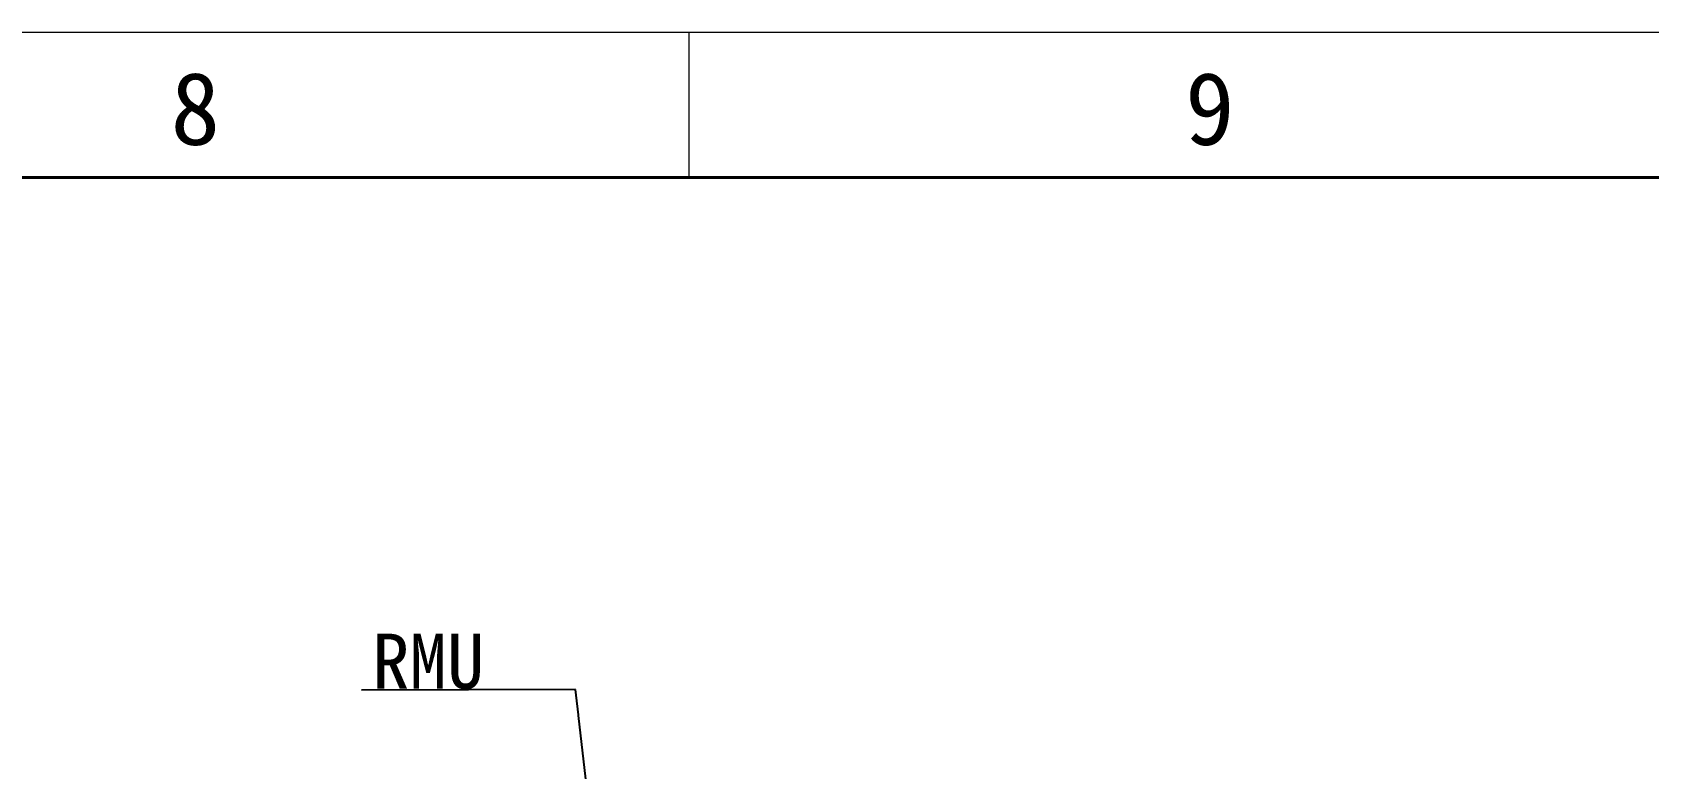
# Model space of a CAD drawing. Header units: millimetres. Extents: x 32496 to 166256, y 3504 to 23939.
# Drawn here: x 50207 to 54035, y 22195 to 23939 of the extents above; entities that cross this region are included whole.
import ezdxf
from ezdxf.enums import TextEntityAlignment as Align

# ---------------------------------------------------------------- set-up
doc = ezdxf.new("R2010")
doc.units = ezdxf.units.MM
doc.layers.get('0').update_dxf_attribs({"lineweight": 35})
doc.layers.add('FORM', color=7, linetype='Continuous', lineweight=18)
doc.layers.add('标注', color=5, linetype='Continuous', lineweight=18)
doc.styles.add('KEHUA', font='仿宋_GB2312.ttf')
doc.styles.add('txtstyle_200', font='')
doc.styles.add('仿宋', font='simfang.ttf', dxfattribs={"width": 0.8})
doc.styles.get('txtstyle_200').set_extended_font_data('宋体')
doc.dimstyles.new('12倍', dxfattribs={"dimscale": 21, "dimtxt": 3.5, "dimasz": 2.5, "dimexe": 1.5, "dimexo": 0, "dimgap": 1, "dimtad": 1, "dimtoh": 1, "dimdsep": 46, "dimtxsty": '仿宋', "dimcen": 2.5, "dimdle": 5, "dimclrd": 4, "dimclre": 4, "dimclrt": 3, "dimadec": 0, "dimazin": 0, "dimtfac": 1, "dimtmove": 0, "dimatfit": 3, "dimfxl": 1, "dimtolj": 1, "dimarcsym": 0})

# ---------------------------------------------------------------- blocks, each defined once
blk = doc.blocks.new('KH01-M017S_1_46')
at = {"layer": 'FORM', "color": 4}
blk.add_line((280, 297), (280, 292), dxfattribs=at)
at = {"layer": 'FORM', "color": 6}
blk.add_lwpolyline([(0, 297), (420, 297), (420, 0), (0, 0)], close=True, dxfattribs=at)
at = {"layer": 'FORM', "color": 8, "lineweight": 40}
blk.add_lwpolyline([(5, 5), (415, 5), (415, 292), (5, 292)], close=True, dxfattribs=at)
at = {"layer": 'FORM', "color": 4, "style": 'KEHUA'}
for s, p in [('8', (262.159, 293.127)), ('9', (297.078, 293.127))]:
    blk.add_text(s, height=2.5, dxfattribs=at).set_placement(p)
for tag, p in [('设计者', (369.071, 43.93)), ('审核者', (369.071, 37.93)), ('工程名称', (299.91, 37.585)), ('标准化', (369.071, 31.93)), ('批准者', (369.071, 25.93))]:
    blk.add_attdef(tag, text='', height=2.5, dxfattribs=at).set_placement(p, align=Align.MIDDLE_LEFT)
for tag, p in [('图纸名称', (299.91, 30.82)), ('产品型号', (299.91, 24.82)), ('版本', (299.91, 18.638)), ('页码', (299.91, 12.638))]:
    blk.add_attdef(tag, p, '', height=2.5, dxfattribs=at)

msp = doc.modelspace()

# ---------------------------------------------------------------- block references
at = {"xscale": 68.80575516545142, "yscale": 68.80575516545137, "zscale": 68.80575516545137}
msp.add_blockref('KH01-M017S_1_46', (32496.176, 3503.76), dxfattribs=at)

# ---------------------------------------------------------------- next in the draw order: texts
at = {"layer": '标注', "color": 1, "lineweight": 13, "insert": (51011.45, 22382.457), "char_height": 130, "width": 2134.75755, "attachment_point": 7, "style": 'txtstyle_200', "bg_fill": 2}
msp.add_mtext('{\\fFangSong_GB2312|b0|i0|c134|p49;RMU}', dxfattribs=at)

# ---------------------------------------------------------------- next in the draw order: leaders
at = {"lineweight": 13}
msp.add_leader([(51565.75, 21749.174), (51493.425, 22382.698), (50986.211, 22380.781)], dimstyle='12倍', override={"dimtad": 0}, dxfattribs=at)

doc.saveas('drawing.dxf')
